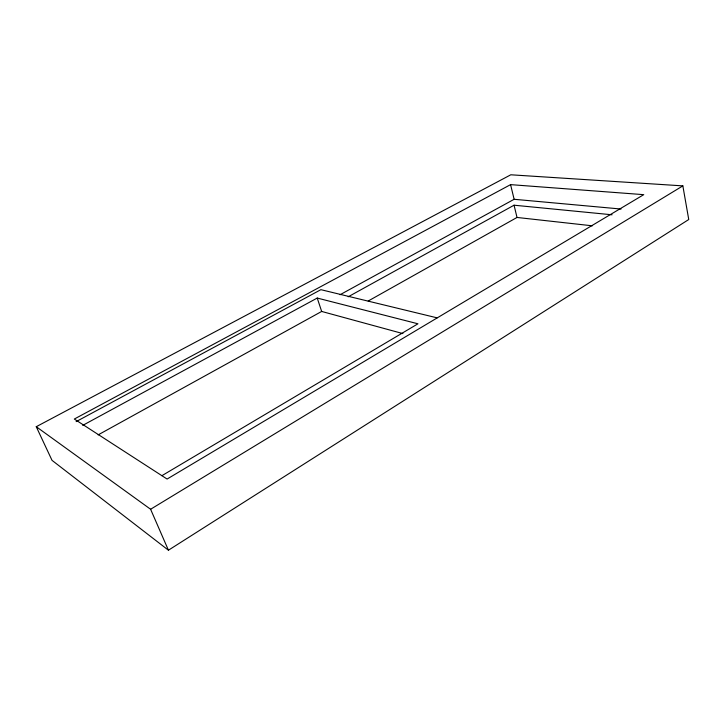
<?xml version="1.0" encoding="UTF-8"?>
<svg xmlns="http://www.w3.org/2000/svg" width="725" height="725" viewBox="0 0 725 725"><rect width="100%" height="100%" fill="white"/><g stroke="black" fill="none" stroke-linecap="round" stroke-linejoin="round"><path stroke-width="1.09" d="M168.427 550.212L688.75 219.521L682.85 185.881L510.799 174.788L36.25 426.708L52.028 460.357L168.427 550.212L150.601 509.258L36.25 426.708M150.601 509.258L682.85 185.881M161.902 475.682L417.962 323.794L317.233 298.057L82.732 425.376M368.209 301.011L517.016 217.455L592.361 225.81M98.12 434.891L321.664 311.442L402.901 333.591M348.181 296.797L514.052 205.202L612.081 214.79M340.052 294.731L514.125 199.284L621.053 209.036M76.143 421.624L320.885 289.674L437.121 317.849M510.581 184.63L74.303 419.041L167.103 479.053L643.737 194.663L510.581 184.63L514.125 199.284M317.233 298.057L321.664 311.442M514.052 205.202L517.016 217.455"/></g></svg>
